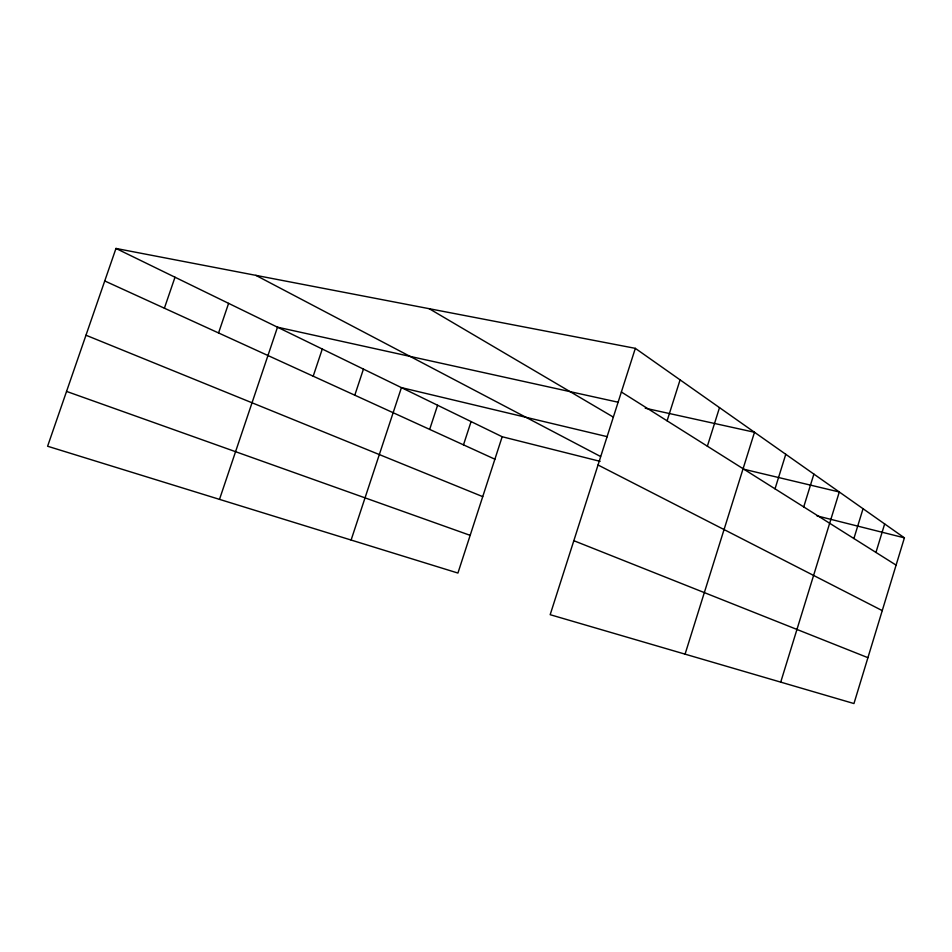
<?xml version="1.0" encoding="UTF-8"?>
<svg xmlns="http://www.w3.org/2000/svg" width="952" height="952" viewBox="0 0 952 952"><rect width="100%" height="100%" fill="white"/><g stroke="black" fill="none" stroke-linecap="round" stroke-linejoin="round"><path stroke-width="1.43" d="M635.329 348.349L904.4 537.844L853.956 703.552L550.173 614.694L635.329 348.349L115.977 248.448L47.6 446.238L457.924 573.056L502.18 436.742L115.977 248.448M853.896 538.534L863.048 508.725M875.947 552.434L884.658 523.945M780.723 682.132L839.295 491.994L743.191 469.086M803.726 506.916L813.889 474.096M775.023 488.84L785.769 454.294M685.071 654.155L754.496 432.267L645.23 408.206M707.36 446.202L719.51 407.623M667.09 420.82L680.085 379.86M463.493 444.858L471.085 421.569M429.673 429.4L437.599 405.243M351.11 540.034L401.435 387.619L607.376 436.706M354.787 395.199L363.45 369.102M313.196 376.195L322.288 349.027M219.507 499.36L277.496 327.19L617.777 402.149M218.555 332.962L228.599 303.355M164.387 308.21L175.001 277.222M502.18 436.742L600.105 461.351M816.923 515.853L904.4 537.844M66.557 391.415L470.169 535.345M573.83 540.7L867.927 657.677M85.977 335.223L482.735 496.635M104.744 280.959L494.885 459.197M598.034 464.993L882.254 610.613M255.862 275.354L600.545 456.496M429.197 308.698L612.957 416.881M621.37 392.01L896.094 565.119"/></g></svg>
